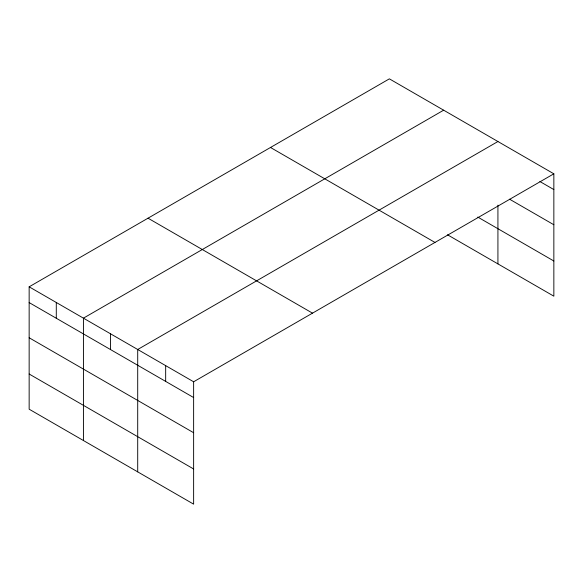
<?xml version="1.0" encoding="UTF-8"?>
<svg xmlns="http://www.w3.org/2000/svg" width="583" height="583" viewBox="0 0 583 583"><rect width="100%" height="100%" fill="white"/><g stroke="black" fill="none" stroke-linecap="round" stroke-linejoin="round"><path stroke-width="0.87" d="M447.525 234.796L553.85 296.179L553.85 173.807L389.371 78.851L29.15 286.821L29.15 409.193L193.629 504.149L193.629 381.778L29.15 286.821M443.648 110.187L83.427 318.158L83.427 440.529M497.926 141.523L137.705 349.494L137.705 471.866M193.629 381.778L553.85 173.807M539.873 181.502L553.85 189.577M509.578 199.197L553.85 224.754M477.769 217.073L553.85 261.002M270.497 147.477L434.976 242.441M148.024 218.188L312.503 313.151M29.15 302.584L193.629 397.548M29.15 337.768L193.629 432.724M29.15 374.009L193.629 468.972M497.926 205.15L497.926 263.895M165.667 365.636L165.667 381.406M110.566 333.826L110.566 349.589M56.289 302.49L56.289 318.252"/></g></svg>
